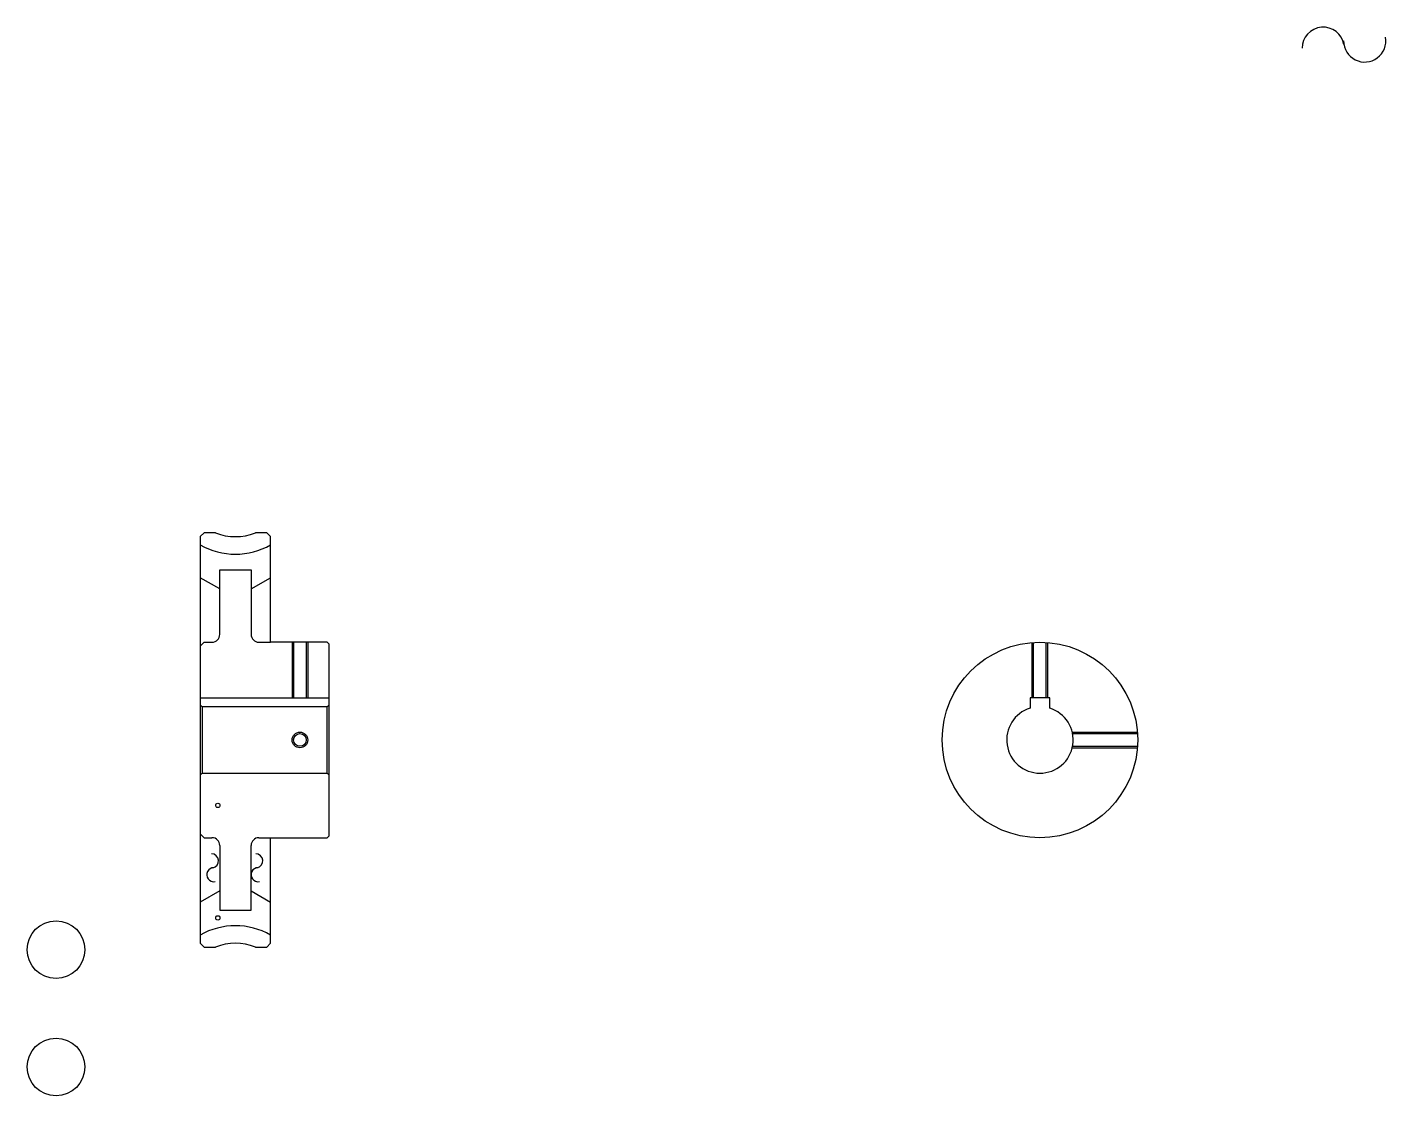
# Model space of a CAD drawing. Header units: metres. Extents: x 100 to 447, y 68 to 341.
import ezdxf

# ---------------------------------------------------------------- set-up
doc = ezdxf.new("R2010")
doc.units = ezdxf.units.M

msp = doc.modelspace()

# ---------------------------------------------------------------- linework, layer by layer
at = {"color": 4}
for p, q in [((156.866684, 202.686096), (156.866684, 186.186096)), ((148.866684, 197.799347), (143.866684, 200.686096)), ((156.866684, 197.799347), (161.866684, 200.686096)), ((158.866684, 184.186096), (161.866684, 184.186096)), ((143.866684, 169.986099), (176.866684, 169.986099)), ((176.866684, 168.186096), (176.366684, 167.686096)), ((143.866684, 150.186096), (144.366684, 150.686096)), ((176.866684, 150.186096), (176.366684, 150.686096)), ((156.866684, 115.686096), (156.866684, 132.186096)), ((158.866684, 134.186096), (161.866684, 134.186096)), ((148.866684, 120.572845), (143.866684, 117.686096)), ((156.866684, 120.572845), (161.866684, 117.686096))]:
    msp.add_line(p, q, dxfattribs=at)
for points in [[(147.76767, 212.186096), (144.866684, 212.186096), (143.866684, 211.186096), (143.866684, 150.186096)], [(157.965698, 106.186096), (160.866684, 106.186096), (161.866684, 107.186096), (161.866684, 134.186096), (176.366684, 134.186096), (176.866684, 134.686096), (176.866684, 183.686096), (176.366684, 184.186096), (161.866684, 184.186096), (161.866684, 211.186096), (160.866684, 212.186096), (157.965698, 212.186096)], [(148.866684, 186.186096), (148.866684, 202.686096), (156.866684, 202.686096)], [(143.866684, 183.186096), (144.866684, 184.186096), (146.866684, 184.186096)], [(167.366684, 184.186096), (167.366684, 169.986099)], [(167.746689, 184.186096), (167.746689, 169.986099)], [(170.986679, 184.186096), (170.986679, 169.986099)], [(171.366684, 184.186096), (171.366684, 169.986099)], [(356.64447, 169.986099), (356.64447, 184.105972)], [(357.024475, 169.986099), (357.024475, 184.133545)], [(360.264465, 169.986099), (360.264465, 184.133545)], [(360.64447, 169.986099), (360.64447, 184.105972)], [(143.866684, 168.186096), (144.366684, 167.686096), (144.366684, 150.686096), (176.366684, 150.686096), (176.366684, 167.686096), (144.366684, 167.686096)], [(361.14447, 167.310135), (361.14447, 169.986099), (356.14447, 169.986099), (356.14447, 167.310135)], [(366.905823, 161.186096), (383.564331, 161.186096)], [(366.988647, 160.806091), (383.591919, 160.806091)], [(366.905823, 157.186096), (383.564331, 157.186096)], [(366.988647, 157.566101), (383.591919, 157.566101)], [(143.866684, 150.186096), (143.866684, 107.186096), (144.866684, 106.186096), (147.76767, 106.186096)], [(143.866684, 135.186096), (144.866684, 134.186096), (146.866684, 134.186096)], [(148.866684, 132.186096), (148.866684, 115.686096), (156.866684, 115.686096)]]:
    msp.add_lwpolyline(points, dxfattribs=at)
for centre, radius in [((358.64447, 159.186096), 25), ((169.366684, 159.186096), 1.62)]:
    msp.add_circle(centre, radius, dxfattribs=at)
at = {"color": 7}
msp.add_circle((169.366684, 159.186096), 2, dxfattribs=at)
at = {"color": 5}
for centre, radius in [((148.366684, 142.436096), 0.553333), ((106.977798, 105.547211), 7.377778), ((148.366684, 113.686096), 0.553333), ((106.977798, 75.547211), 7.377778)]:
    msp.add_circle(centre, radius, dxfattribs=at)
at = {"color": 7}
for centre, radius, start, end in [((431.092773, 336.098511), 5.395, 10, 180), ((441.718872, 337.972168), 5.395, 180, 10), ((146.737625, 128.262756), 1.798333, 280, 90), ((158.057632, 128.262756), 1.798333, 280, 90), ((147.362183, 124.720734), 1.798333, 90, 280), ((158.68219, 124.720734), 1.798333, 90, 280)]:
    msp.add_arc(centre, radius, start, end, dxfattribs=at)
at = {"color": 4}
for centre, radius, start, end in [((152.866684, 224.686096), 13.5, 247.80839416, 292.19160389), ((152.866684, 224.686096), 18, 240.00000297, 299.99999703), ((146.866684, 186.186096), 2, 270, 0), ((158.866684, 186.186096), 2, 180, 270), ((358.64447, 159.186096), 8.5, 107.10463483, 72.89536517), ((146.866684, 132.186096), 2, 0, 90), ((158.866684, 132.186096), 2, 90, 180), ((152.866684, 93.686096), 18, 60.00000297, 119.99999703), ((152.866684, 93.686096), 13.5, 67.80839611, 112.19160584)]:
    msp.add_arc(centre, radius, start, end, dxfattribs=at)

doc.saveas('drawing.dxf')
